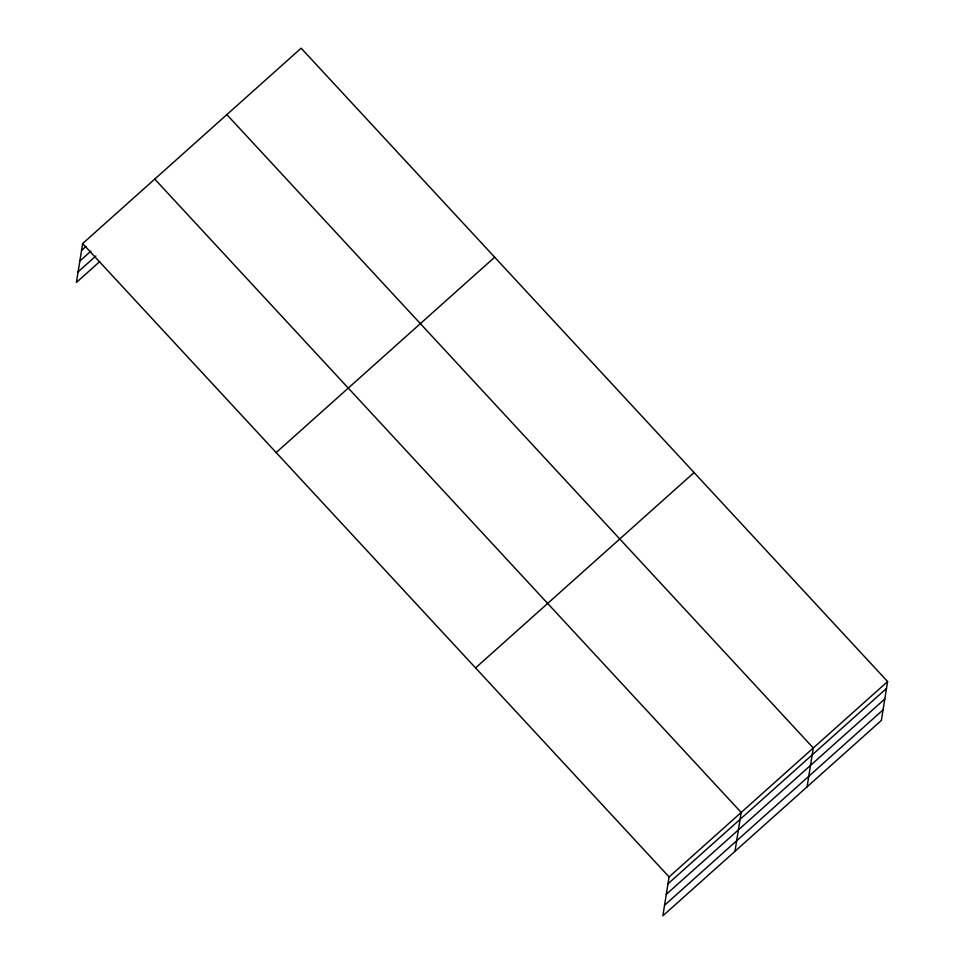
<?xml version="1.0" encoding="UTF-8"?>
<svg xmlns="http://www.w3.org/2000/svg" width="964" height="964" viewBox="0 0 964 964"><rect width="100%" height="100%" fill="white"/><g stroke="black" fill="none" stroke-linecap="round" stroke-linejoin="round"><path stroke-width="1.45" d="M887.591 681.548L669.088 876.915L662.858 915.8L881.361 720.433L887.591 681.548L301.142 48.2L82.639 243.567L76.409 282.452L99.702 261.618M734.966 851.333L741.196 812.447L154.746 179.087M807.073 786.865L813.303 747.98L226.841 114.62M81.53 250.459L85.965 246.483M79.843 261.015L90.929 251.098M78.096 271.884L95.846 256.014M276.162 452.574L494.665 257.207M475.565 667.907L694.068 472.541M667.992 883.807L886.494 688.441M666.293 894.363L884.795 698.996M664.558 905.244L883.06 709.878M82.639 243.567L669.088 876.915"/></g></svg>
